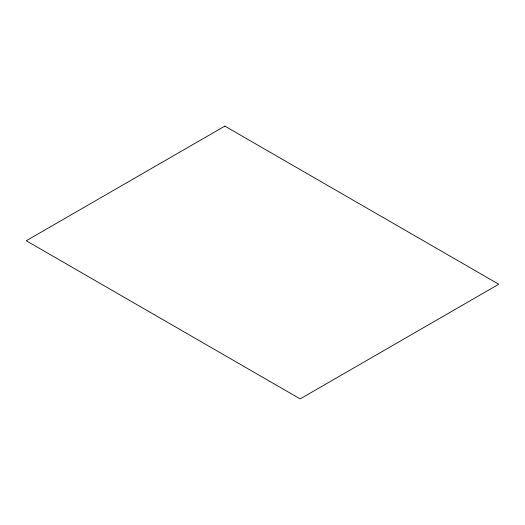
<?xml version="1.0" encoding="UTF-8"?>
<svg xmlns="http://www.w3.org/2000/svg" width="525" height="525" viewBox="0 0 525 525"><rect width="100%" height="100%" fill="white"/><g stroke="black" fill="none" stroke-linecap="round" stroke-linejoin="round"><path stroke-width="0.79" d="M224.838 126.105L26.25 240.758L300.162 398.895L498.75 284.242L224.838 126.105"/></g></svg>
